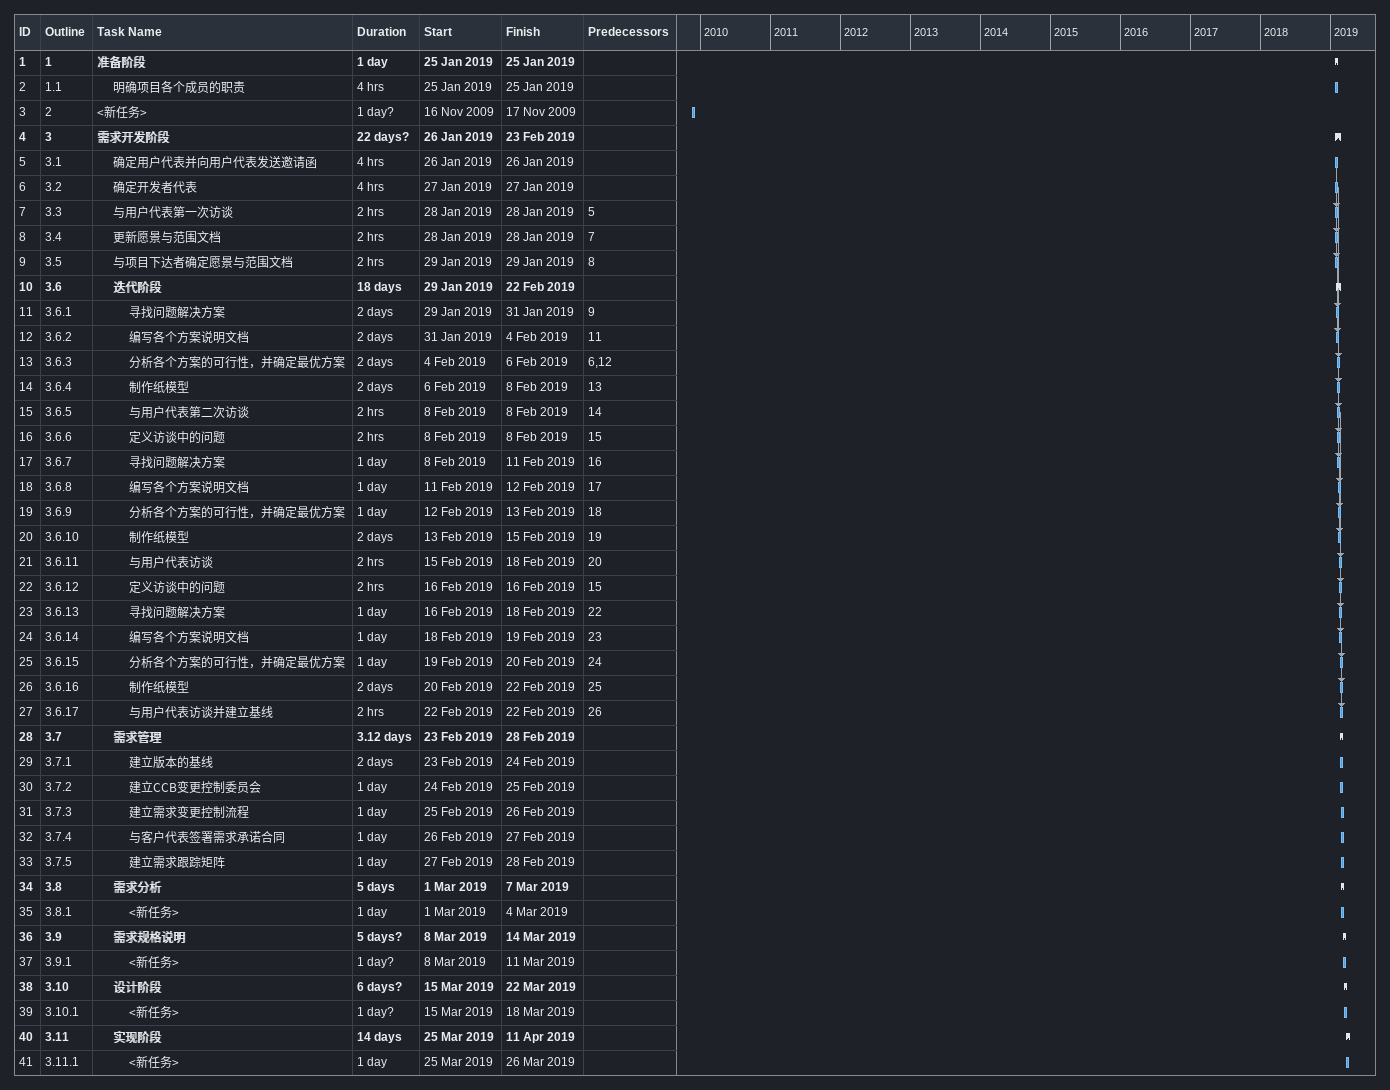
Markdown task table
| ID | WBS | Task | Duration | Start | Finish | Predecessors |
|---|---|---|---|---|---|---|
| 1 | 1 | **准备阶段** | 1d | 2019-01-25 | 2019-01-25 |  |
| 2 | 1.1 | 明确项目各个成员的职责 | 4h | 2019-01-25 | 2019-01-25 |  |
| 3 | 2 | <新任务> | 1d? | 2009-11-16 | 2009-11-17 |  |
| 4 | 3 | **需求开发阶段** | 22d? | 2019-01-26 | 2019-02-23 |  |
| 5 | 3.1 | 确定用户代表并向用户代表发送邀请函 | 4h | 2019-01-26 | 2019-01-26 |  |
| 6 | 3.2 | 确定开发者代表 | 4h | 2019-01-27 | 2019-01-27 |  |
| 7 | 3.3 | 与用户代表第一次访谈 | 2h | 2019-01-28 | 2019-01-28 | 5 |
| 8 | 3.4 | 更新愿景与范围文档 | 2h | 2019-01-28 | 2019-01-28 | 7 |
| 9 | 3.5 | 与项目下达者确定愿景与范围文档 | 2h | 2019-01-29 | 2019-01-29 | 8 |
| 10 | 3.6 | **迭代阶段** | 18d | 2019-01-29 | 2019-02-22 |  |
| 11 | 3.6.1 | 寻找问题解决方案 | 2d | 2019-01-29 | 2019-01-31 | 9 |
| 12 | 3.6.2 | 编写各个方案说明文档 | 2d | 2019-01-31 | 2019-02-04 | 11 |
| 13 | 3.6.3 | 分析各个方案的可行性，并确定最优方案 | 2d | 2019-02-04 | 2019-02-06 | 6, 12 |
| 14 | 3.6.4 | 制作纸模型 | 2d | 2019-02-06 | 2019-02-08 | 13 |
| 15 | 3.6.5 | 与用户代表第二次访谈 | 2h | 2019-02-08 | 2019-02-08 | 14 |
| 16 | 3.6.6 | 定义访谈中的问题 | 2h | 2019-02-08 | 2019-02-08 | 15 |
| 17 | 3.6.7 | 寻找问题解决方案 | 1d | 2019-02-08 | 2019-02-11 | 16 |
| 18 | 3.6.8 | 编写各个方案说明文档 | 1d | 2019-02-11 | 2019-02-12 | 17 |
| 19 | 3.6.9 | 分析各个方案的可行性，并确定最优方案 | 1d | 2019-02-12 | 2019-02-13 | 18 |
| 20 | 3.6.10 | 制作纸模型 | 2d | 2019-02-13 | 2019-02-15 | 19 |
| 21 | 3.6.11 | 与用户代表访谈 | 2h | 2019-02-15 | 2019-02-18 | 20 |
| 22 | 3.6.12 | 定义访谈中的问题 | 2h | 2019-02-16 | 2019-02-16 | 15 |
| 23 | 3.6.13 | 寻找问题解决方案 | 1d | 2019-02-16 | 2019-02-18 | 22 |
| 24 | 3.6.14 | 编写各个方案说明文档 | 1d | 2019-02-18 | 2019-02-19 | 23 |
| 25 | 3.6.15 | 分析各个方案的可行性，并确定最优方案 | 1d | 2019-02-19 | 2019-02-20 | 24 |
| 26 | 3.6.16 | 制作纸模型 | 2d | 2019-02-20 | 2019-02-22 | 25 |
| 27 | 3.6.17 | 与用户代表访谈并建立基线 | 2h | 2019-02-22 | 2019-02-22 | 26 |
| 28 | 3.7 | **需求管理** | 3.12d | 2019-02-23 | 2019-02-28 |  |
| 29 | 3.7.1 | 建立版本的基线 | 2d | 2019-02-23 | 2019-02-24 |  |
| 30 | 3.7.2 | 建立CCB变更控制委员会 | 1d | 2019-02-24 | 2019-02-25 |  |
| 31 | 3.7.3 | 建立需求变更控制流程 | 1d | 2019-02-25 | 2019-02-26 |  |
| 32 | 3.7.4 | 与客户代表签署需求承诺合同 | 1d | 2019-02-26 | 2019-02-27 |  |
| 33 | 3.7.5 | 建立需求跟踪矩阵 | 1d | 2019-02-27 | 2019-02-28 |  |
| 34 | 3.8 | **需求分析** | 5d | 2019-03-01 | 2019-03-07 |  |
| 35 | 3.8.1 | <新任务> | 1d | 2019-03-01 | 2019-03-04 |  |
| 36 | 3.9 | **需求规格说明** | 5d? | 2019-03-08 | 2019-03-14 |  |
| 37 | 3.9.1 | <新任务> | 1d? | 2019-03-08 | 2019-03-11 |  |
| 38 | 3.10 | **设计阶段** | 6d? | 2019-03-15 | 2019-03-22 |  |
| 39 | 3.10.1 | <新任务> | 1d? | 2019-03-15 | 2019-03-18 |  |
| 40 | 3.11 | **实现阶段** | 14d | 2019-03-25 | 2019-04-11 |  |
| 41 | 3.11.1 | <新任务> | 1d | 2019-03-25 | 2019-03-26 |  |
